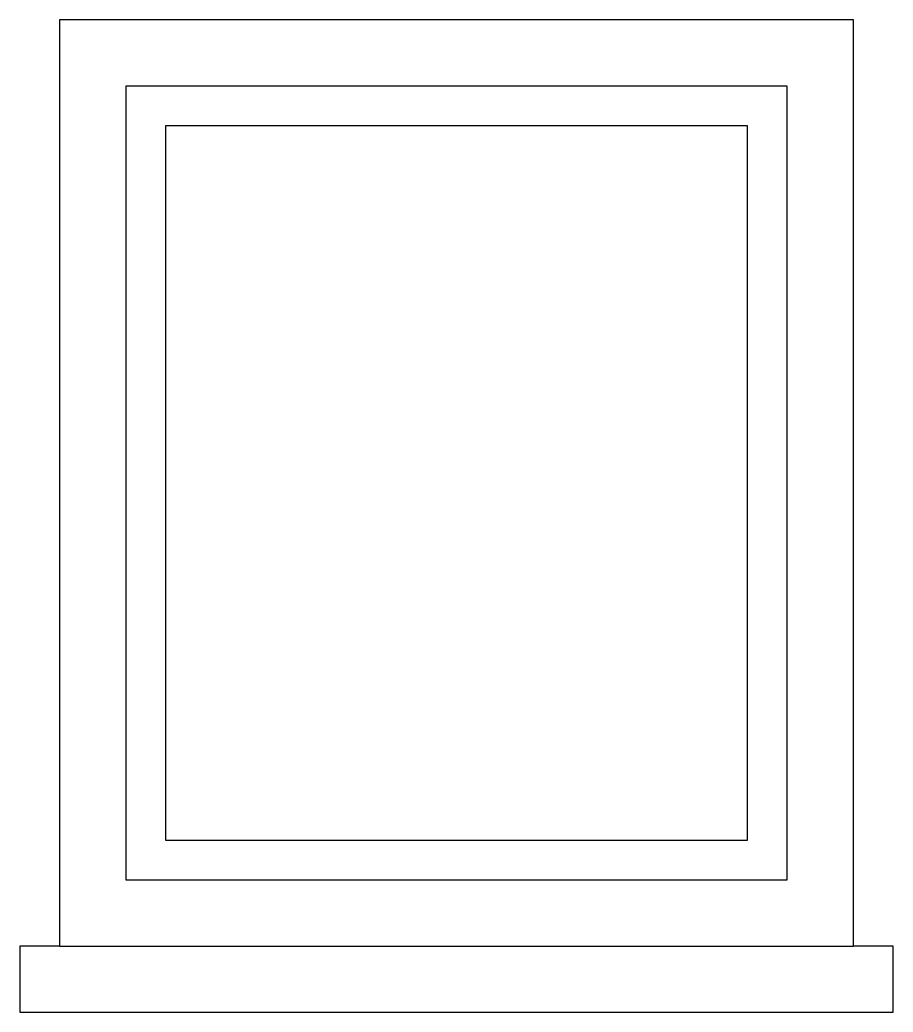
# Model space of a CAD drawing. Header units: millimetres. Extents: x -9517.2 to -9451.2, y 756.3 to 831.3.
import ezdxf

# ---------------------------------------------------------------- set-up
doc = ezdxf.new("R2010")
doc.units = ezdxf.units.MM
doc.header["$LTSCALE"] = 3

msp = doc.modelspace()

# ---------------------------------------------------------------- linework, layer by layer
for points in [[(-9454.202, 831.254), (-9514.202, 831.254), (-9514.202, 761.254), (-9454.202, 761.254)], [(-9459.202, 826.254), (-9509.202, 826.254), (-9509.202, 766.254), (-9459.202, 766.254)], [(-9462.202, 823.254), (-9506.202, 823.254), (-9506.202, 769.254), (-9462.202, 769.254)]]:
    msp.add_lwpolyline(points, close=True)
msp.add_lwpolyline([(-9514.202, 761.254), (-9517.202, 761.254), (-9517.202, 756.254), (-9461.202, 756.254), (-9451.202, 756.254), (-9451.202, 761.254), (-9454.202, 761.254)])

doc.saveas('drawing.dxf')
